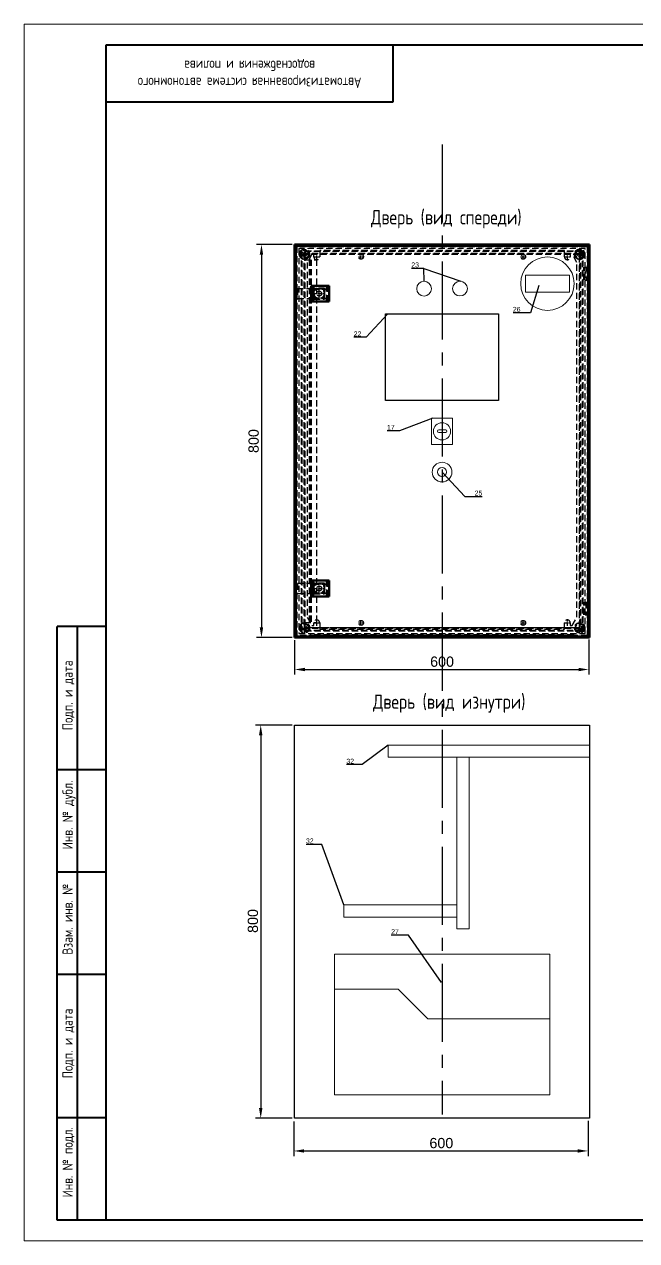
# Model space of a CAD drawing. Header units: millimetres. Extents: x 3520 to 8864, y 403 to 1747.
# Drawn here: x 5262.5 to 5412, y 667.8 to 964.8 of the extents above; entities that cross this region are included whole.
import ezdxf
from ezdxf import colors
from ezdxf.entities.mleader import LeaderData, LeaderLine
from ezdxf.math import Vec2, Vec3

# ---------------------------------------------------------------- set-up
doc = ezdxf.new("R2010")
doc.units = ezdxf.units.MM
for name, pattern in [('CENTER', [10.16, 6.35, -1.27, 1.27, -1.27]), ('CENTER2', [28.575, 19.05, -3.175, 3.175, -3.175]), ('DASHED', [19.05, 12.7, -6.35]), ('K5LT_BASIC', [0]), ('K5LT_THIN', [0])]:
    doc.linetypes.add(name, pattern=pattern)
for name, color, linetype, lineweight in [('AM_0', 7, 'Continuous', 50), ('AM_7', 7, 'CENTER', 25), ('AM_9', 6, 'DASHED', 25), ('Стерка', 7, 'Continuous', 15)]:
    doc.layers.add(name, color=color, linetype=linetype, lineweight=lineweight)
doc.layers.add('Ссылки', color=6, linetype='Continuous')
doc.styles.get("Standard").update_dxf_attribs({"font": 'arial.ttf'})
doc.styles.add('ГОСТ В', font='GOST_0.TTF', dxfattribs={"height": 3.5})
doc.styles.add('ГОСТ тип А', font='GOST_0.TTF', dxfattribs={"height": 3.5})
doc.dimstyles.new('ISO-25', dxfattribs={"dimtxt": 2.5, "dimasz": 2.5, "dimexe": 1.25, "dimexo": 0.625, "dimtad": 1, "dimtxsty": 'Standard', "dimcen": 2.5, "dimadec": 0, "dimazin": 0, "dimtfac": 1, "dimtmove": 0, "dimatfit": 3, "dimfxl": 1, "dimarcsym": 0})

# ---------------------------------------------------------------- blocks, each defined once
blk = doc.blocks.new('A3-2')
at = {"linetype": 'K5LT_THIN', "lineweight": 18}
for p, q in [((420, 0), (420, 297)), ((420, 297), (840, 297)), ((840, 0), (420, 0))]:
    blk.add_line(p, q, dxfattribs=at)
at = {"linetype": 'K5LT_BASIC', "lineweight": 40}
for p, q in [((440, 5), (440, 292)), ((440, 292), (835, 292)), ((510, 292), (510, 278)), ((510, 278), (440, 278)), ((428, 5), (428, 150)), ((440, 150), (428, 150)), ((433, 5), (433, 150)), ((440, 115), (428, 115)), ((440, 90), (428, 90)), ((440, 65), (428, 65)), ((440, 30), (428, 30)), ((440, 5), (428, 5)), ((835, 5), (440, 5))]:
    blk.add_line(p, q, dxfattribs=at)
at = {"char_height": 2.5, "attachment_point": 1, "rotation": 90, "style": 'ГОСТ тип А'}
for s, insert in [('Подп. и дата', (429.32, 124.64)), ('Инв. № дубл.', (429.32, 95.56)), ('Взам. инв. №', (429.32, 69.83)), ('Подп. и дата', (429.32, 39.64)), ('Инв. № подл.', (429.32, 10.56))]:
    blk.add_mtext(s, dxfattribs=dict(at, insert=insert))
blk = doc.blocks.new('_None')
blk = doc.blocks.new('*D59')
at = {"layer": 'Defpoints', "color": 0, "transparency": 16777216}
for p in [(5328.52, 911.03), (5320.42, 815.03), (5328.52, 815.03)]:
    blk.add_point(p, dxfattribs=at)
at = {"layer": 'Стерка', "color": 0, "lineweight": -2, "transparency": 16777216}
for p, q in [((5327.89, 911.03), (5319.17, 911.03)), ((5320.42, 908.53), (5320.42, 817.53)), ((5327.89, 815.03), (5319.17, 815.03))]:
    blk.add_line(p, q, dxfattribs=at)
at = {"layer": 'Стерка', "color": 0, "transparency": 16777216}
for points in [[(5320, 908.53), (5320.84, 908.53), (5320.42, 911.03)], [(5320, 817.53), (5320.84, 817.53), (5320.42, 815.03)]]:
    blk.add_solid(points, dxfattribs=at)
at = {"layer": 'Стерка', "color": 0, "transparency": 16777216, "insert": (5318.52, 863.03), "char_height": 2.5, "attachment_point": 5, "rotation": 90}
blk.add_mtext('800', dxfattribs=at)
blk = doc.blocks.new('*D61')
at = {"layer": 'Defpoints', "color": 0, "transparency": 16777216}
for p in [(5328.52, 815.03), (5400.34, 815.21), (5400.34, 807.25)]:
    blk.add_point(p, dxfattribs=at)
at = {"layer": 'Стерка', "color": 0, "lineweight": -2, "transparency": 16777216}
for p, q in [((5328.52, 814.41), (5328.52, 806)), ((5400.34, 814.59), (5400.34, 806)), ((5331.02, 807.25), (5397.84, 807.25))]:
    blk.add_line(p, q, dxfattribs=at)
at = {"layer": 'Стерка', "color": 0, "transparency": 16777216}
for points in [[(5331.02, 807.66), (5331.02, 806.83), (5328.52, 807.25)], [(5397.84, 807.66), (5397.84, 806.83), (5400.34, 807.25)]]:
    blk.add_solid(points, dxfattribs=at)
at = {"layer": 'Стерка', "color": 0, "transparency": 16777216, "insert": (5364.52, 809.15), "char_height": 2.5, "width": 4.505, "attachment_point": 5}
blk.add_mtext('600', dxfattribs=at)
blk = doc.blocks.new('*D62')
at = {"layer": 'Defpoints', "color": 0, "transparency": 16777216}
for p in [(5328.52, 793.66), (5320.24, 697.66), (5328.52, 697.66)]:
    blk.add_point(p, dxfattribs=at)
at = {"layer": 'Стерка', "color": 0, "lineweight": -2, "transparency": 16777216}
for p, q in [((5327.89, 793.66), (5318.99, 793.66)), ((5320.24, 791.16), (5320.24, 700.16)), ((5327.89, 697.66), (5318.99, 697.66))]:
    blk.add_line(p, q, dxfattribs=at)
at = {"layer": 'Стерка', "color": 0, "transparency": 16777216}
for points in [[(5319.82, 791.16), (5320.66, 791.16), (5320.24, 793.66)], [(5319.82, 700.16), (5320.66, 700.16), (5320.24, 697.66)]]:
    blk.add_solid(points, dxfattribs=at)
at = {"layer": 'Стерка', "color": 0, "transparency": 16777216, "insert": (5318.34, 745.84), "char_height": 2.5, "attachment_point": 5, "rotation": 90}
blk.add_mtext('800', dxfattribs=at)
blk = doc.blocks.new('*D63')
at = {"layer": 'Defpoints', "color": 0, "transparency": 16777216}
for p in [(5328.34, 697.48), (5400.16, 697.66), (5400.16, 689.69)]:
    blk.add_point(p, dxfattribs=at)
at = {"layer": 'Стерка', "color": 0, "lineweight": -2, "transparency": 16777216}
for p, q in [((5328.34, 696.86), (5328.34, 688.44)), ((5400.16, 697.04), (5400.16, 688.44)), ((5330.84, 689.69), (5397.66, 689.69))]:
    blk.add_line(p, q, dxfattribs=at)
at = {"layer": 'Стерка', "color": 0, "transparency": 16777216}
for points in [[(5330.84, 690.11), (5330.84, 689.28), (5328.34, 689.69)], [(5397.66, 690.11), (5397.66, 689.28), (5400.16, 689.69)]]:
    blk.add_solid(points, dxfattribs=at)
at = {"layer": 'Стерка', "color": 0, "transparency": 16777216, "insert": (5364.34, 691.6), "char_height": 2.5, "width": 4.505, "attachment_point": 5}
blk.add_mtext('600', dxfattribs=at)
blk = doc.blocks.new('1_1058_02_12__2__0_in_AE_1058_500__2__0')
at = {"layer": 'AM_7'}
for p, q in [((-261.3, 775), (-248.7, 775)), ((-255, 768.7), (-255, 781.3)), ((-170.2, 775), (-159.8, 775)), ((-165, 769.8), (-165, 780.2)), ((159.8, 775), (170.2, 775)), ((165, 769.8), (165, 780.2)), ((248.7, 775), (261.3, 775)), ((255, 768.7), (255, 781.3)), ((-261.3, 30), (-248.7, 30)), ((-255, 23.7), (-255, 36.3)), ((-170.2, 30), (-159.8, 30)), ((-165, 24.8), (-165, 35.2)), ((159.8, 30), (170.2, 30)), ((165, 24.8), (165, 35.2)), ((248.7, 30), (261.3, 30)), ((255, 23.7), (255, 36.3))]:
    blk.add_line(p, q, dxfattribs=at)
at = {"layer": 'AM_9'}
for p, q in [((-265, 780), (-274.5, 763.5)), ((-261, 775), (-261, 780)), ((249, 787.5), (-249, 787.5)), ((-249, 787.5), (-249, 775)), ((249, 775), (249, 787.5)), ((261, 780), (261, 775)), ((274.5, 763.5), (265, 780)), ((-274.5, 763.5), (-274.5, 41.5)), ((274.5, 41.5), (274.5, 763.5)), ((-274.5, 41.5), (-265, 25)), ((-265, 25), (-261, 25)), ((-261, 25), (-261, 30)), ((-249, 30), (-249, 17.5)), ((249, 17.5), (249, 30)), ((261, 30), (261, 25)), ((261, 25), (265, 25)), ((265, 25), (274.5, 41.5)), ((-249, 17.5), (249, 17.5))]:
    blk.add_line(p, q, dxfattribs=at)
for centre in [(-165, 775), (165, 775), (-165, 30), (165, 30)]:
    blk.add_circle(centre, 5, dxfattribs=at)
for centre, start, end in [((-255, 775), 180, 0), ((255, 775), 180, 0), ((-255, 30), 0, 180), ((255, 30), 0, 180)]:
    blk.add_arc(centre, 6, start, end, dxfattribs=at)
blk = doc.blocks.new('4_1XXX_01_05_2_1_0_in_AE_1058_500__2__0')
at = {"layer": 'AM_0'}
for p, q in [((-266, 716), (-230, 716)), ((-266, 716), (-266, 684)), ((-262, 716), (-262, 684)), ((-230, 716), (-230, 684)), ((-266, 684), (-230, 684))]:
    blk.add_line(p, q, dxfattribs=at)
at = {"layer": 'AM_7'}
for p, q in [((-260.5, 700), (-239.5, 700)), ((-250, 689.5), (-250, 710.5))]:
    blk.add_line(p, q, dxfattribs=at)
at = {"layer": 'AM_9'}
for p, q in [((-262.8, 710), (-294, 710)), ((-294, 710), (-294, 690)), ((-266.6, 700.6), (-266.6, 699.4)), ((-266.6, 700.6), (-260, 700.6)), ((-266.6, 699.4), (-260, 699.4)), ((-235, 715), (-265, 715)), ((-265, 715), (-265, 685)), ((-264.6, 700.6), (-264.6, 699.4)), ((-264.2, 709.1), (-264.2, 709.8)), ((-264.2, 709.8), (-264.2, 709.1)), ((-264.2, 709.8), (-236.9, 709.8)), ((-264.2, 709.1), (-236.9, 709.1)), ((-262.8, 712), (-262.8, 710)), ((-260, 712), (-262.8, 712)), ((-262.8, 709.1), (-262.8, 709.8)), ((-262.8, 700.6), (-262.8, 699.4)), ((-260.9, 701.2), (-261.9, 701.2)), ((-261.9, 698.8), (-261.9, 701.2)), ((-260.9, 698.8), (-261.9, 698.8)), ((-261.2, 701.2), (-261.2, 698.8)), ((-239, 711), (-261, 711)), ((-261, 711), (-261, 689)), ((-261, 706), (-259, 706)), ((-261, 694), (-259, 694)), ((-260.9, 701.2), (-260.9, 709.8)), ((-260.9, 690.2), (-260.9, 698.8)), ((-260.4, 709.1), (-260.4, 709.8)), ((-260, 710), (-260, 712)), ((-250, 710), (-260, 710)), ((-259, 709.1), (-259, 709.8)), ((-259, 709), (-256, 709)), ((-259, 709), (-259, 706)), ((-259, 694), (-259, 691)), ((-258, 709.1), (-258, 709.8)), ((-257, 709.1), (-257, 709.8)), ((-256, 711), (-256, 709)), ((-244, 711), (-244, 709)), ((-244, 709), (-241, 709)), ((-243, 709.1), (-243, 709.8)), ((-242, 709.1), (-242, 709.8)), ((-241, 709.1), (-241, 709.8)), ((-241, 709), (-241, 706)), ((-241, 706), (-239, 706)), ((-241, 694), (-241, 691)), ((-241, 694), (-239, 694)), ((-240.2, 708.6), (-240.2, 709.8)), ((-240.2, 708.6), (-239.1, 708.6)), ((-239.8, 709.8), (-239.8, 690.2)), ((-239.7, 709.1), (-239.7, 709.8)), ((-239.1, 709.8), (-239.1, 690.2)), ((-239, 689), (-239, 711)), ((-238.2, 709.1), (-238.2, 709.8)), ((-238, 709.8), (-238, 709.1)), ((-237.8, 709.1), (-237.8, 709.8)), ((-236.9, 709.1), (-236.9, 709.8)), ((-236.9, 709.1), (-236.9, 709.8)), ((-235, 685), (-235, 715)), ((-234, 716), (-234, 684)), ((-294, 690), (-262.8, 690)), ((-265, 685), (-235, 685)), ((-264.2, 691), (-264.2, 690.2)), ((-264.2, 691), (-264.2, 690.2)), ((-264.2, 691), (-236.9, 691)), ((-264.2, 690.2), (-236.9, 690.2)), ((-262.8, 691), (-262.8, 690.2)), ((-262.8, 690), (-262.8, 688)), ((-262.8, 688), (-260, 688)), ((-261, 689), (-239, 689)), ((-260.4, 691), (-260.4, 690.2)), ((-260, 688), (-260, 690)), ((-260, 690), (-250, 690)), ((-259, 691), (-259, 690.2)), ((-259, 691), (-256, 691)), ((-258, 691), (-258, 690.2)), ((-257, 691), (-257, 690.2)), ((-256, 691), (-256, 689)), ((-244, 691), (-241, 691)), ((-244, 691), (-244, 689)), ((-243, 691), (-243, 690.2)), ((-242, 691), (-242, 690.2)), ((-241, 691), (-241, 690.2)), ((-240.2, 690.2), (-240.2, 691.5)), ((-240.2, 691.5), (-239.1, 691.5)), ((-239.7, 691), (-239.7, 690.2)), ((-238.2, 691), (-238.2, 690.2)), ((-238, 690.2), (-238, 691)), ((-237.8, 691), (-237.8, 690.2)), ((-236.9, 691), (-236.9, 690.2)), ((-236.9, 690.2), (-236.9, 691))]:
    blk.add_line(p, q, dxfattribs=at)
for radius in [10, 5]:
    blk.add_circle((-250, 700), radius, dxfattribs=at)
blk = doc.blocks.new('5_1XXX_01_05_2_2_0_in_AE_1058_500__2__0')
at = {"layer": 'AM_0'}
for p, q in [((-266, 116), (-230, 116)), ((-266, 116), (-266, 84)), ((-262, 116), (-262, 84)), ((-230, 116), (-230, 84)), ((-266, 84), (-230, 84))]:
    blk.add_line(p, q, dxfattribs=at)
at = {"layer": 'AM_7'}
for p, q in [((-260.5, 100), (-239.5, 100)), ((-250, 89.5), (-250, 110.5))]:
    blk.add_line(p, q, dxfattribs=at)
at = {"layer": 'AM_9'}
for p, q in [((-262.8, 110), (-294, 110)), ((-294, 110), (-294, 90)), ((-266.6, 100.6), (-260, 100.6)), ((-266.6, 100.6), (-266.6, 99.4)), ((-266.6, 99.4), (-260, 99.4)), ((-265, 115), (-265, 85)), ((-235, 115), (-265, 115)), ((-264.6, 100.6), (-264.6, 99.4)), ((-264.2, 109), (-264.2, 109.8)), ((-264.2, 109.8), (-264.2, 109)), ((-264.2, 109.8), (-236.9, 109.8)), ((-264.2, 109), (-236.9, 109)), ((-262.8, 112), (-262.8, 110)), ((-260, 112), (-262.8, 112)), ((-262.8, 109), (-262.8, 109.8)), ((-262.8, 100.6), (-262.8, 99.4)), ((-260.9, 101.2), (-261.9, 101.2)), ((-261.9, 98.8), (-261.9, 101.2)), ((-261.2, 101.2), (-261.2, 98.8)), ((-239, 111), (-261, 111)), ((-261, 111), (-261, 89)), ((-261, 106), (-259, 106)), ((-260.9, 101.2), (-260.9, 109.8)), ((-260.4, 109), (-260.4, 109.8)), ((-260, 110), (-260, 112)), ((-250, 110), (-260, 110)), ((-259, 109), (-259, 109.8)), ((-259, 109), (-256, 109)), ((-259, 109), (-259, 106)), ((-258, 109), (-258, 109.8)), ((-257, 109), (-257, 109.8)), ((-256, 111), (-256, 109)), ((-244, 111), (-244, 109)), ((-244, 109), (-241, 109)), ((-243, 109), (-243, 109.8)), ((-242, 109), (-242, 109.8)), ((-241, 109), (-241, 109.8)), ((-241, 109), (-241, 106)), ((-241, 106), (-239, 106)), ((-240.2, 108.5), (-240.2, 109.8)), ((-240.2, 108.5), (-239.1, 108.5)), ((-239.8, 109.8), (-239.8, 90.3)), ((-239.7, 109), (-239.7, 109.8)), ((-239.1, 109.8), (-239.1, 90.3)), ((-239, 89), (-239, 111)), ((-238.2, 109), (-238.2, 109.8)), ((-238, 109.8), (-238, 109)), ((-237.8, 109), (-237.8, 109.8)), ((-236.9, 109), (-236.9, 109.8)), ((-236.9, 109), (-236.9, 109.8)), ((-235, 85), (-235, 115)), ((-234, 116), (-234, 84)), ((-294, 90), (-262.8, 90)), ((-265, 85), (-235, 85)), ((-264.2, 91), (-264.2, 90.3)), ((-264.2, 91), (-264.2, 90.3)), ((-264.2, 91), (-236.9, 91)), ((-264.2, 90.3), (-236.9, 90.3)), ((-262.8, 91), (-262.8, 90.3)), ((-262.8, 90), (-262.8, 88)), ((-262.8, 88), (-260, 88)), ((-260.9, 98.8), (-261.9, 98.8)), ((-261, 94), (-259, 94)), ((-261, 89), (-239, 89)), ((-260.9, 90.3), (-260.9, 98.8)), ((-260.4, 91), (-260.4, 90.3)), ((-260, 88), (-260, 90)), ((-260, 90), (-250, 90)), ((-259, 94), (-259, 91)), ((-259, 91), (-259, 90.3)), ((-259, 91), (-256, 91)), ((-258, 91), (-258, 90.3)), ((-257, 91), (-257, 90.3)), ((-256, 91), (-256, 89)), ((-244, 91), (-244, 89)), ((-244, 91), (-241, 91)), ((-243, 91), (-243, 90.3)), ((-242, 91), (-242, 90.3)), ((-241, 94), (-241, 91)), ((-241, 94), (-239, 94)), ((-241, 91), (-241, 90.3)), ((-240.2, 90.3), (-240.2, 91.5)), ((-240.2, 91.5), (-239.1, 91.5)), ((-239.7, 91), (-239.7, 90.3)), ((-238.2, 91), (-238.2, 90.3)), ((-238, 90.3), (-238, 91)), ((-237.8, 91), (-237.8, 90.3)), ((-236.9, 91), (-236.9, 90.3)), ((-236.9, 90.3), (-236.9, 91))]:
    blk.add_line(p, q, dxfattribs=at)
for radius in [10, 5]:
    blk.add_circle((-250, 100), radius, dxfattribs=at)
blk = doc.blocks.new('6_1058_01_01__2__0_in_AE_1058_500__2__0')
at = {"layer": 'AM_0'}
for p, q in [((-297.5, 797.5), (-297.5, 2.5)), ((297.5, 797.5), (-297.5, 797.5)), ((297.5, 2.5), (297.5, 797.5)), ((-297.5, 2.5), (297.5, 2.5))]:
    blk.add_line(p, q, dxfattribs=at)
at = {"layer": 'AM_9'}
for p, q in [((-295.5, 795.5), (-295.5, 4.5)), ((295.5, 795.5), (-295.5, 795.5)), ((295.5, 795.5), (295.5, 4.5)), ((-291.5, 791.5), (-291.5, 8.5)), ((291.5, 791.5), (-291.5, 791.5)), ((279.5, 779.5), (-279.5, 779.5)), ((-279.5, 779.5), (-279.5, 20.5)), ((-279.5, 769), (-255.5, 769)), ((-270.6, 769), (-270.6, 31)), ((-269.6, 769), (-269.6, 31)), ((-268.6, 769), (-268.6, 31)), ((-268.6, 769), (-268.6, 31)), ((-267.6, 769), (-267.6, 31)), ((-266.6, 769), (-266.6, 31)), ((-255.5, 769), (-255.5, 31)), ((279.5, 20.5), (279.5, 779.5)), ((291.5, 8.5), (291.5, 791.5)), ((288.3, 727.6), (288.3, 753.6)), ((289.7, 727.6), (289.7, 753.6)), ((291.5, 753.6), (295.5, 753.6)), ((292.4, 753.6), (292.4, 727.6)), ((291.5, 727.6), (295.5, 727.6)), ((-238.9, 711), (-261.1, 711)), ((-261.1, 711), (-261.1, 688.9)), ((-238.9, 688.9), (-238.9, 711)), ((-261.1, 688.9), (-238.9, 688.9)), ((-238.9, 111), (-261.1, 111)), ((-261.1, 111), (-261.1, 89)), ((-238.9, 89), (-238.9, 111)), ((-261.1, 89), (-238.9, 89)), ((288.3, 46.4), (288.3, 72.4)), ((289.7, 46.4), (289.7, 72.4)), ((291.5, 72.4), (295.5, 72.4)), ((292.4, 72.4), (292.4, 46.4)), ((-279.5, 31), (-255.5, 31)), ((291.5, 46.4), (295.5, 46.4)), ((295.5, 4.5), (-295.5, 4.5)), ((-291.5, 8.5), (291.5, 8.5)), ((-279.5, 20.5), (279.5, 20.5))]:
    blk.add_line(p, q, dxfattribs=at)
blk = doc.blocks.new('8_1058_01_00__2__0_in_AE_1058_500__2__0')
at = {"layer": 'AM_0'}
for p, q in [((-300, 800), (300, 800)), ((-300, 800), (-300, 0)), ((300, 800), (300, 0)), ((-300, 0), (300, 0))]:
    blk.add_line(p, q, dxfattribs=at)
at = {"layer": 'AM_7'}
for p, q in [((-291.2, 780), (-268.8, 780)), ((-280, 768.8), (-280, 791.2)), ((268.8, 780), (291.2, 780)), ((280, 768.8), (280, 791.2)), ((-280, 8.8), (-280, 31.2)), ((280, 8.8), (280, 31.2)), ((-291.2, 20), (-268.8, 20)), ((-238, 5.8), (-238, -0.3)), ((238, 5.8), (238, -0.3)), ((268.8, 20), (291.2, 20))]:
    blk.add_line(p, q, dxfattribs=at)
at = {"layer": 'AM_9'}
for p, q in [((298.5, 798.5), (-298.5, 798.5)), ((-298.5, 798.5), (-298.5, 1.5)), ((298.5, 798.5), (298.5, 1.5)), ((-286.6, 786.6), (-286.6, 13.4)), ((-280, 780), (-286.6, 786.6)), ((286.6, 786.6), (-286.6, 786.6)), ((-285.4, 785.4), (-285.4, 14.6)), ((285.4, 785.4), (-285.4, 785.4)), ((281.5, 781.5), (-281.5, 781.5)), ((-281.5, 781.5), (-281.5, 18.5)), ((-280, 780), (-280, 20)), ((280, 780), (-280, 780)), ((286.6, 786.6), (280, 780)), ((280, 780), (280, 20)), ((281.5, 781.5), (281.5, 18.5)), ((285.4, 785.4), (285.4, 14.6)), ((286.6, 786.6), (286.6, 13.4)), ((298.5, 1.5), (-298.5, 1.5)), ((-286.6, 13.4), (-280, 20)), ((286.6, 13.4), (-286.6, 13.4)), ((285.4, 14.6), (-285.4, 14.6)), ((281.5, 18.5), (-281.5, 18.5)), ((280, 20), (-280, 20)), ((-267.3, 5.5), (-274.2, 1.5)), ((-267, 5.5), (-273.9, 1.5)), ((-273.8, 0), (-266.9, 4)), ((-273.5, 0), (-266.6, 4)), ((267, 5.5), (-267.3, 5.5)), ((-266.9, 4), (266.6, 4)), ((-250, 4), (-250, 5.5)), ((-242, 4), (-242, 5.5)), ((-238, 5.5), (-238, 0)), ((238, 0), (238, 5.5)), ((242, 4), (242, 5.5)), ((250, 4), (250, 5.5)), ((266.6, 4), (273.5, 0)), ((273.9, 1.5), (267, 5.5)), ((280, 20), (286.6, 13.4))]:
    blk.add_line(p, q, dxfattribs=at)
for centre, radius in [((-280, 780), 10.6), ((-280, 780), 10), ((-280, 780), 8.62), ((-280, 780), 8), ((-280, 780), 4.35), ((280, 780), 10.6), ((280, 780), 10), ((280, 780), 8.62), ((280, 780), 8), ((280, 780), 4.35), ((-280, 20), 10.6), ((-280, 20), 10), ((-280, 20), 8.62), ((-280, 20), 8), ((280, 20), 10.6), ((280, 20), 10), ((280, 20), 8.62), ((280, 20), 8), ((-280, 20), 4.35), ((280, 20), 4.35)]:
    blk.add_circle(centre, radius, dxfattribs=at)

msp = doc.modelspace()

# ---------------------------------------------------------------- linework, layer by layer
at = {"linetype": 'CENTER2'}
msp.add_line((5364.517, 935.432, 1518.358), (5364.517, 698.609, 1518.358), dxfattribs=at)
at = {"color": 6}
msp.add_line((5360.08, 905.197, 1518.358), (5369.095, 902.058, 1518.358), dxfattribs=at)
at = {"elevation": 1518.358}
for points in [[(5350.717, 894.075), (5378.317, 894.075), (5378.317, 872.955), (5350.717, 872.955)], [(5328.517, 793.661), (5400.517, 793.661), (5400.517, 697.661), (5328.517, 697.661)]]:
    msp.add_lwpolyline(points, close=True, dxfattribs=at)
at = {"layer": 'Стерка', "color": 7}
for p, q in [((5384.854, 903.562, 1518.358), (5395.654, 903.562, 1518.358)), ((5384.854, 903.562, 1518.358), (5395.654, 903.562, 1518.358)), ((5384.854, 899.362, 1518.358), (5384.854, 903.562, 1518.358)), ((5384.854, 903.562, 1518.358), (5395.654, 903.562, 1518.358)), ((5395.654, 899.362, 1518.358), (5395.654, 903.562, 1518.358)), ((5395.654, 899.362, 1518.358), (5384.854, 899.362, 1518.358)), ((5395.654, 899.362, 1518.358), (5384.854, 899.362, 1518.358)), ((5395.654, 899.362, 1518.358), (5384.854, 899.362, 1518.358)), ((5361.937, 868.645, 1518.358), (5367.097, 868.645, 1518.358)), ((5361.937, 862.165, 1518.358), (5361.937, 868.645, 1518.358)), ((5367.097, 868.645, 1518.358), (5367.097, 862.165, 1518.358)), ((5363.708, 865.762, 1518.358), (5365.412, 865.762, 1518.358)), ((5363.708, 865.148, 1518.358), (5365.412, 865.148, 1518.358)), ((5367.097, 862.165, 1518.358), (5361.937, 862.165, 1518.358)), ((5368.117, 788.805, 1518.358), (5351.397, 788.805, 1518.358)), ((5351.397, 788.805, 1518.358), (5351.397, 785.805, 1518.358)), ((5400.517, 788.805, 1518.358), (5368.117, 788.805, 1518.358)), ((5351.397, 785.805, 1518.358), (5368.117, 785.805, 1518.358)), ((5368.117, 785.805, 1518.358), (5400.517, 785.805, 1518.358)), ((5368.117, 785.805, 1518.358), (5368.117, 743.93, 1518.358)), ((5371.117, 743.93, 1518.358), (5371.117, 785.805, 1518.358)), ((5368.117, 749.765, 1518.358), (5340.517, 749.765, 1518.358)), ((5340.517, 749.765, 1518.358), (5340.517, 746.765, 1518.358)), ((5340.517, 746.765, 1518.358), (5368.117, 746.765, 1518.358)), ((5368.117, 743.93, 1518.358), (5371.117, 743.93, 1518.358))]:
    msp.add_line(p, q, dxfattribs=at)
at = {"layer": 'Стерка', "color": 6}
for p, q in [((5390.797, 737.74, 1518.358), (5338.237, 737.74, 1518.358)), ((5338.237, 737.74, 1518.358), (5338.237, 703.42, 1518.358)), ((5338.237, 720.58, 1518.358), (5338.237, 737.74, 1518.358)), ((5390.797, 737.74, 1518.358), (5338.237, 737.74, 1518.358)), ((5338.237, 737.74, 1518.358), (5338.237, 703.42, 1518.358)), ((5338.237, 720.58, 1518.358), (5338.237, 737.74, 1518.358)), ((5390.797, 703.42, 1518.358), (5390.797, 737.74, 1518.358)), ((5390.797, 703.42, 1518.358), (5390.797, 737.74, 1518.358)), ((5338.237, 729.16, 1518.358), (5353.827, 729.16, 1518.358)), ((5338.237, 729.16, 1518.358), (5353.827, 729.16, 1518.358)), ((5361.027, 721.96, 1518.358), (5353.827, 729.16, 1518.358)), ((5361.027, 721.96, 1518.358), (5353.827, 729.16, 1518.358)), ((5361.027, 721.96, 1518.358), (5390.797, 721.96, 1518.358)), ((5361.027, 721.96, 1518.358), (5390.797, 721.96, 1518.358)), ((5338.237, 703.42, 1518.358), (5390.797, 703.42, 1518.358)), ((5338.237, 703.42, 1518.358), (5390.797, 703.42, 1518.358)), ((5338.237, 703.42, 1518.358), (5390.797, 703.42, 1518.358)), ((5338.237, 703.42, 1518.358), (5390.797, 703.42, 1518.358))]:
    msp.add_line(p, q, dxfattribs=at)
at = {"layer": 'Стерка', "color": 7}
for centre, radius in [((5390.254, 901.462, 1518.358), 6.516), ((5360.137, 900.236, 1518.358), 1.8), ((5368.897, 900.269, 1518.358), 1.8), ((5364.517, 865.405, 1518.358), 2.095), ((5364.517, 855.452, 1518.358), 2.4), ((5364.517, 855.452, 1518.358), 1.117)]:
    msp.add_circle(centre, radius, dxfattribs=at)
for centre, start, end in [((5363.708, 865.455, 1518.358), 90, 180), ((5363.708, 865.455, 1518.358), 180, 270), ((5365.412, 865.455, 1518.358), 0, 90), ((5365.412, 865.455, 1518.358), 270, 0)]:
    msp.add_arc(centre, 0.307, start, end, dxfattribs=at)

# ---------------------------------------------------------------- block references
msp.add_blockref('A3-2', (4842.516, 667.785, 1518.358))
at = {"xscale": 0.12, "yscale": 0.12, "zscale": 0.12}
for name in ['8_1058_01_00__2__0_in_AE_1058_500__2__0', '6_1058_01_01__2__0_in_AE_1058_500__2__0', '1_1058_02_12__2__0_in_AE_1058_500__2__0', '4_1XXX_01_05_2_1_0_in_AE_1058_500__2__0', '5_1XXX_01_05_2_2_0_in_AE_1058_500__2__0']:
    msp.add_blockref(name, (5364.517, 815.033, 1518.358), dxfattribs=at)

# ---------------------------------------------------------------- texts
at = {"color": 7, "linetype": 'Continuous', "lineweight": 15, "insert": (5317.516, 952.785, 1518.358), "char_height": 2.5, "width": 70, "attachment_point": 5, "rotation": 180, "style": 'ГОСТ В'}
msp.add_mtext('\\pxqc;{\\C256;Автоматизированная система автономного водоснабжения и полива}', dxfattribs=at)
at = {"color": 7, "linetype": 'Continuous', "lineweight": 15, "char_height": 3.5, "width": 80, "attachment_point": 5, "style": 'ГОСТ В'}
for s, insert in [('{\\C256;Дверь (вид спереди)}', (5365.555, 917.202, 1518.358)), ('{\\C256;Дверь (вид изнутри)}', (5366.257, 798.923, 1518.358))]:
    msp.add_mtext(s, dxfattribs=dict(at, insert=insert))

# ---------------------------------------------------------------- dimensions: what is measured, and where the dimension line sits
at = {"layer": 'Стерка', "color": 7}
for base, p1, p2, picture, middle in [((5320.419, 815.033, 1518.358), (5328.517, 911.033, 1518.358), (5328.517, 815.033, 1518.358), '*D59', (5320.419, 863.033, 1518.358)), ((5320.239, 697.661, 1518.358), (5328.517, 793.661, 1518.358), (5328.517, 697.661, 1518.358), '*D62', (5320.239, 745.841, 1518.358))]:
    dim = msp.add_linear_dim(base=base, p1=p1, p2=p2, angle=90, text='800', dimstyle='ISO-25', dxfattribs=at)
    dim.commit()
    dim.dimension.update_dxf_attribs({"geometry": picture, "text_midpoint": middle, "dimtype": 160})
for base, p1, p2, picture, middle in [((5400.337, 807.246, 1518.358), (5328.517, 815.033, 1518.358), (5400.337, 815.213, 1518.358), '*D61', (5364.517, 807.246, 1518.358)), ((5400.157, 689.694, 1518.358), (5328.337, 697.481, 1518.358), (5400.157, 697.661, 1518.358), '*D63', (5364.337, 689.694, 1518.358))]:
    dim = msp.add_linear_dim(base=base, p1=p1, p2=p2, text='600', dimstyle='ISO-25', dxfattribs=at)
    dim.commit()
    dim.dimension.update_dxf_attribs({"geometry": picture, "text_midpoint": middle, "dimtype": 160})

# ---------------------------------------------------------------- leaders
at = {"layer": 'Ссылки'}
ml = msp.add_multileader_mtext('Standard', dxfattribs=at)
ml.set_content('23', color=256)
ml.set_leader_properties()
ml.set_arrow_properties(name='NONE')
ml.build(insert=Vec2(0, 0))
ml.multileader.update_dxf_attribs({"text_right_attachment_type": 6, "dogleg_length": 0, "arrow_head_size": 1.2, "scale": 0.5})
ctx = ml.context
ctx.base_point, ctx.scale, ctx.char_height, ctx.arrow_head_size, ctx.landing_gap_size, ctx.plane_origin = Vec3(5355.941, 906.027, 1518.358), 0.5, 1.2, 1.2, 1.2, Vec3(5401.95, 901.269, 1518.358)
ctx.right_attachment, ctx.text_align_type = 6, 2
notes = []
notes.append((ctx, [(0, (1, 1, 0), (5360.08, 905.197, 1518.358), (-1, 0), 0, [(0, [(5360.137, 902.036, 1518.358)], 0, [])])]))
ctx.mtext.insert, ctx.mtext.alignment, ctx.mtext.flow_direction = Vec3(5358.88, 906.637, 1518.358), 3, 5
ml = msp.add_multileader_mtext('Standard', dxfattribs=at)
ml.set_content('26', color=256)
ml.set_leader_properties()
ml.set_arrow_properties(name='NONE')
ml.build(insert=Vec2(0, 0))
ml.multileader.update_dxf_attribs({"text_right_attachment_type": 6, "dogleg_length": 0, "arrow_head_size": 4.8})
ctx = ml.context
ctx.base_point, ctx.char_height, ctx.arrow_head_size, ctx.landing_gap_size, ctx.plane_origin = Vec3(5379.538, 895.18, 1518.358), 1.2, 4.8, 2.4, Vec3(5428.55, 904.463, 1518.358)
ctx.right_attachment, ctx.text_align_type = 6, 2
notes.append((ctx, [(0, (1, 1, 0), (5386.077, 894.35, 1518.358), (-1, 0), 0, [(0, [(5388.148, 901.01, 1518.358)], 0, [])])]))
ctx.mtext.insert, ctx.mtext.alignment, ctx.mtext.flow_direction = Vec3(5383.677, 895.79, 1518.358), 3, 5
ml = msp.add_multileader_mtext('Standard', dxfattribs=at)
ml.set_content('22', color=256)
ml.set_leader_properties()
ml.set_arrow_properties(name='NONE')
ml.build(insert=Vec2(0, 0))
ml.multileader.update_dxf_attribs({"text_right_attachment_type": 6, "dogleg_length": 0, "arrow_head_size": 1.2, "scale": 0.5})
ctx = ml.context
ctx.base_point, ctx.scale, ctx.char_height, ctx.arrow_head_size, ctx.landing_gap_size, ctx.plane_origin = Vec3(5341.892, 889.209, 1518.358), 0.5, 1.2, 1.2, 1.2, Vec3(5391.03, 934.895, 1518.358)
ctx.right_attachment, ctx.text_align_type = 6, 2
notes.append((ctx, [(0, (1, 1, 0), (5346.02, 888.369, 1518.358), (-1, 0), 0, [(0, [(5351.317, 894.075, 1518.358)], 0, [])])]))
ctx.mtext.insert, ctx.mtext.alignment, ctx.mtext.flow_direction = Vec3(5344.82, 889.809, 1518.358), 3, 5
ml = msp.add_multileader_mtext('Standard', dxfattribs=at)
ml.set_content('17', color=256)
ml.set_leader_properties()
ml.set_arrow_properties(name='NONE')
ml.build(insert=Vec2(0, 0))
ml.multileader.update_dxf_attribs({"text_right_attachment_type": 6, "dogleg_length": 0, "arrow_head_size": 1.2, "scale": 0.5})
ctx = ml.context
ctx.base_point, ctx.scale, ctx.char_height, ctx.arrow_head_size, ctx.landing_gap_size, ctx.plane_origin = Vec3(5350.156, 866.386, 1518.358), 0.5, 1.2, 1.2, 1.2, Vec3(5401.95, 867.878, 1518.358)
ctx.right_attachment, ctx.text_align_type = 6, 2
notes.append((ctx, [(0, (1, 1, 0), (5354.162, 865.546, 1518.358), (-1, 0), 0, [(0, [(5362.236, 868.645, 1518.358)], 0, [])])]))
ctx.mtext.insert, ctx.mtext.alignment, ctx.mtext.flow_direction = Vec3(5352.962, 866.986, 1518.358), 3, 5
ml = msp.add_multileader_mtext('Standard', dxfattribs=at)
ml.set_content('25', color=256)
ml.set_leader_properties()
ml.set_arrow_properties(name='NONE')
ml.build(insert=Vec2(0, 0))
ml.multileader.update_dxf_attribs({"text_left_attachment_type": 6, "dogleg_length": 0, "arrow_head_size": 4.8})
ctx = ml.context
ctx.base_point, ctx.char_height, ctx.arrow_head_size, ctx.landing_gap_size, ctx.plane_origin = Vec3(5370.078, 849.485, 1518.358), 1.2, 4.8, 2.4, Vec3(5353.148, 853.848, 1518.358)
ctx.left_attachment = 6
notes.append((ctx, [(1, (1, 1, 0), (5370.078, 849.485, 1518.358), (1, 0), 0, [(0, [(5364.517, 855.452, 1518.358)], 0, [])])]))
ctx.mtext.insert, ctx.mtext.flow_direction = Vec3(5372.478, 850.925, 1518.358), 5
ml = msp.add_multileader_mtext('Standard', dxfattribs=at)
ml.set_content('32', color=256)
ml.set_leader_properties()
ml.set_arrow_properties(name='NONE')
ml.build(insert=Vec2(0, 0))
ml.multileader.update_dxf_attribs({"text_right_attachment_type": 6, "dogleg_length": 0})
ctx = ml.context
ctx.base_point, ctx.char_height, ctx.plane_origin = Vec3(5339.328, 784.846, 1518.358), 1.2, Vec3(5387.954, 786.343, 1518.358)
ctx.right_attachment, ctx.text_align_type = 6, 2
notes.append((ctx, [(0, (1, 1, 0), (5345.033, 784.017, 1518.358), (-1, 0), 0, [(0, [(5351.397, 788.805, 1518.358)], 0, [])])]))
ctx.mtext.insert, ctx.mtext.alignment, ctx.mtext.flow_direction = Vec3(5343.033, 785.457, 1518.358), 3, 5
ml = msp.add_multileader_mtext('Standard', dxfattribs=at)
ml.set_content('32', color=256)
ml.set_leader_properties()
ml.set_arrow_properties(name='NONE')
ml.build(insert=Vec2(0, 0))
ml.multileader.update_dxf_attribs({"text_right_attachment_type": 6, "dogleg_length": 0})
ctx = ml.context
ctx.base_point, ctx.char_height, ctx.plane_origin = Vec3(5329.449, 765.383, 1518.358), 1.2, Vec3(5391.003, 754.959, 1518.358)
ctx.right_attachment, ctx.text_align_type = 6, 2
notes.append((ctx, [(0, (1, 1, 0), (5335.155, 764.554, 1518.358), (-1, 0), 0, [(0, [(5340.517, 749.765, 1518.358)], 0, [])])]))
ctx.mtext.insert, ctx.mtext.alignment, ctx.mtext.flow_direction = Vec3(5333.155, 765.994, 1518.358), 3, 5
ml = msp.add_multileader_mtext('Standard', dxfattribs=at)
ml.set_content('27', color=256)
ml.set_leader_properties()
ml.set_arrow_properties(name='NONE')
ml.build(insert=Vec2(0, 0))
ml.multileader.update_dxf_attribs({"text_right_attachment_type": 6, "dogleg_length": 0, "arrow_head_size": 4.8})
ctx = ml.context
ctx.base_point, ctx.char_height, ctx.arrow_head_size, ctx.landing_gap_size, ctx.plane_origin = Vec3(5349.82, 743.235, 1518.358), 1.2, 4.8, 2.4, Vec3(5400.99, 730.882, 1518.358)
ctx.right_attachment, ctx.text_align_type = 6, 2
notes.append((ctx, [(0, (1, 1, 0), (5356.36, 742.395, 1518.358), (-1, 0), 0, [(0, [(5364.407, 730.837, 1518.358)], 0, [])])]))
ctx.mtext.insert, ctx.mtext.alignment, ctx.mtext.flow_direction = Vec3(5353.96, 743.835, 1518.358), 3, 5
for ctx, leaders in notes:
    for number, flags, end, landing, length, lines in leaders:
        leader = LeaderData()
        leader.index, (leader.has_last_leader_line, leader.has_dogleg_vector, leader.attachment_direction) = number, flags
        leader.last_leader_point, leader.dogleg_vector, leader.dogleg_length = Vec3(end), Vec3(landing), length
        for number, points, colour, breaks in lines:
            line = LeaderLine()
            line.index, line.vertices, line.color, line.breaks = number, Vec3.list(points), colors.encode_raw_color(colour), breaks
            leader.lines.append(line)
        ctx.leaders.append(leader)

doc.saveas('drawing.dxf')
